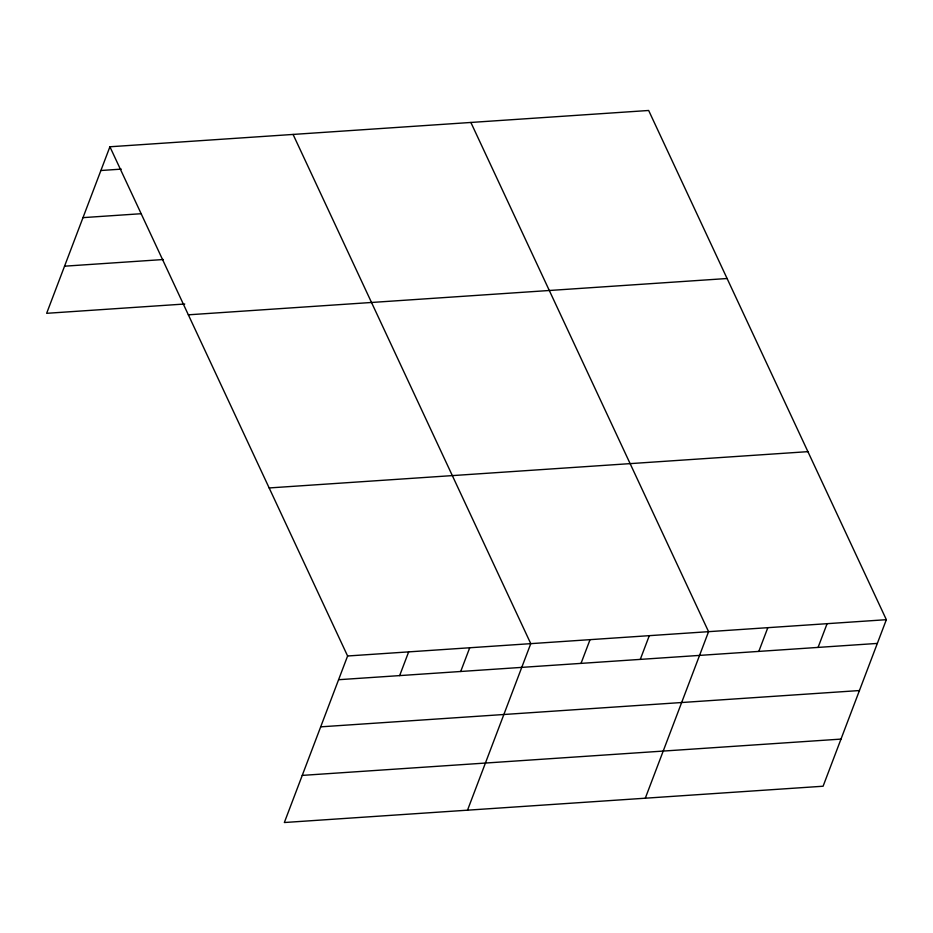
<?xml version="1.0" encoding="UTF-8"?>
<svg xmlns="http://www.w3.org/2000/svg" width="933" height="933" viewBox="0 0 933 933"><rect width="100%" height="100%" fill="white"/><g stroke="black" fill="none" stroke-linecap="round" stroke-linejoin="round"><path stroke-width="1.4" d="M109.907 146.773L347.601 655.992L284.343 822.521L823.093 786.227L886.35 619.687L648.657 110.479L109.907 146.773L46.65 313.313L184.757 304.006M399.651 675.609L408.666 651.875M460.704 671.492L469.719 647.759M467.515 810.182L530.772 643.653L293.079 134.434M581.026 663.386L590.041 639.653M640.283 659.398L649.298 635.665M645.298 798.205L708.567 631.676L470.873 122.456M758.809 651.409L767.824 627.676M818.078 647.409L827.093 623.687M100.892 170.506L121.243 169.13M82.99 217.634L141.151 213.715M64.552 266.185L163.403 259.526M188.349 314.818L727.099 278.512M269.159 487.947L807.908 451.654M347.601 655.992L886.35 619.687M338.586 679.714L877.335 643.42M320.684 726.842L859.433 690.548M302.245 775.393L840.995 739.099"/></g></svg>
